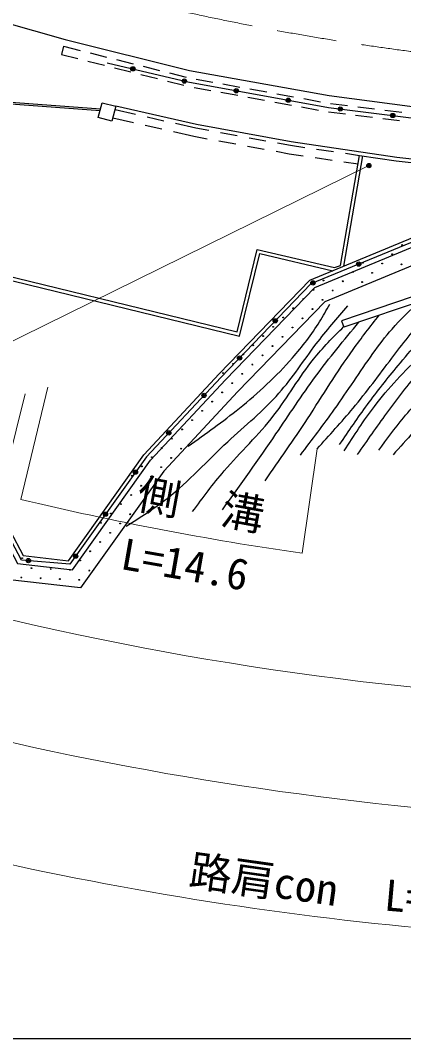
# Model space of a CAD drawing. Units: millimetres, scale not verified. Extents: x 40000 to 680000, y 20000 to 380000.
# Drawn here: x 383971 to 406406, y 205000 to 264678 of the extents above; entities that cross this region are included whole.
import ezdxf
from ezdxf.enums import TextEntityAlignment as Align

# ---------------------------------------------------------------- set-up
doc = ezdxf.new("R2010")
doc.units = ezdxf.units.MM
doc.header["$LTSCALE"] = 1000
doc.linetypes.add('CHAIN', pattern=[18.5, 12, -1.5, 3.5, -1.5])
for name, color, linetype, lineweight in [('M-BGD', 7, 'Continuous', 25), ('M-BMK', 2, 'CHAIN', 13), ('M-STR-HTXT', 7, 'Continuous', 13), ('M-STR-STRC', 7, 'Continuous', 25), ('M-TTL-BAND', 7, 'Continuous', 25)]:
    doc.layers.add(name, color=color, linetype=linetype, lineweight=lineweight)
doc.styles.add('ＭＳ ゴシック', font='')
doc.styles.get('ＭＳ ゴシック').set_extended_font_data('MS Gothic')

msp = doc.modelspace()

# ---------------------------------------------------------------- linework, layer by layer
at = {"layer": 'M-BGD'}
for p, q in [((386495, 263166), (386373, 262681)), ((386373, 262681), (387343, 262437)), ((386495, 263166), (387465, 262922)), ((388047, 262775), (389016, 262530)), ((387924, 262290), (388894, 262045)), ((389598, 262383), (390568, 262139)), ((391149, 261992), (392119, 261747)), ((389476, 261899), (390445, 261654)), ((391027, 261507), (391997, 261262)), ((392701, 261600), (393670, 261356)), ((392578, 261116), (393548, 260871)), ((394258, 261237), (395242, 261058)), ((395832, 260951), (396816, 260771)), ((388638, 259377), (376837, 260244)), ((388664, 259475), (376882, 260341)), ((394136, 260752), (395120, 260572)), ((395710, 260465), (396694, 260285)), ((397406, 260664), (398390, 260485)), ((398981, 260377), (399964, 260198)), ((397284, 260178), (398268, 259999)), ((398858, 259891), (399842, 259712)), ((400432, 259604), (401416, 259425)), ((400555, 260090), (401538, 259911)), ((402129, 259808), (403122, 259684)), ((403717, 259610), (404709, 259487)), ((389510, 259449), (390704, 259177)), ((391387, 259022), (392362, 258800)), ((402006, 259319), (402999, 259196)), ((403594, 259122), (404586, 258998)), ((405305, 259413), (406297, 259289)), ((390586, 258671), (389377, 258946)), ((392243, 258294), (391268, 258516)), ((393045, 258645), (394239, 258373)), ((405182, 258924), (406174, 258801)), ((394134, 257863), (392926, 258138)), ((394902, 257723), (394134, 257863)), ((394239, 258373), (394996, 258234)), ((395685, 258108), (396669, 257928)), ((396574, 257417), (395590, 257597)), ((398246, 257111), (397263, 257291)), ((397357, 257802), (398341, 257622)), ((399029, 257496), (399787, 257358)), ((399787, 257358), (400621, 257235)), ((399702, 256845), (398935, 256985)), ((400534, 256722), (399702, 256845)), ((402216, 256475), (401227, 256620)), ((401313, 257133), (402302, 256988)), ((402914, 250273), (404027, 256734)), ((402995, 256886), (403829, 256763)), ((403740, 256251), (402909, 256373)), ((415387, 250934), (402908, 246689))]:
    msp.add_line(p, q, dxfattribs=at)
for points in [[(378408, 259939), (380605, 255375), (379438, 250411), (396803, 246175), (397981, 251011), (402267, 250004)], [(378588, 260025), (380816, 255398), (379678, 250559), (396656, 246416), (397833, 251251), (402351, 250190), (402719, 250319), (403829, 256763)], [(416546, 255556), (411677, 256014), (406004, 256645), (399820, 257555), (394279, 258569), (389562, 259642)], [(379330, 257992), (377519, 258104), (377398, 251992), (377273, 246331), (384131, 233312), (386790, 233004), (391196, 239214), (395609, 243957), (400924, 249447), (408315, 252515), (416101, 255397)], [(403829, 256763), (405979, 256447), (411656, 255815), (416527, 255357), (416546, 255556)], [(376898, 252003), (376770, 246212), (383811, 232846), (387026, 232474), (391585, 238898), (395971, 243613), (401211, 249024), (408498, 252049), (416678, 255068), (423272, 254803), (433520, 254936), (437651, 255665)], [(439512, 254749), (415294, 251325), (402779, 247068), (402908, 246689)], [(433789, 253940), (423258, 253803), (416837, 254061), (408862, 251118), (401786, 248180), (396697, 242924), (392362, 238265), (387499, 231412), (383173, 231913), (375765, 245975), (375899, 252026)]]:
    msp.add_lwpolyline(points, dxfattribs=at)
msp.add_lwpolyline([(388764, 259853), (389562, 259642), (389331, 258771), (388534, 258982)], close=True, dxfattribs=at)
for centre in [(406323, 251511), (405735, 250969), (404017, 250472), (405147, 250426), (406278, 250381), (401711, 249432), (403429, 249929), (404559, 249884), (401123, 248889), (402253, 248844), (402841, 249386), (403972, 249341), (400535, 248347), (401665, 248301), (399947, 247804), (401077, 247759), (399359, 247262), (400489, 247216), (398771, 246719), (399901, 246674), (398183, 246177), (399313, 246131), (397595, 245634), (398725, 245589), (397007, 245092), (398137, 245046), (396419, 244549), (397550, 244504), (395831, 244007), (396962, 243961), (395786, 242876), (396374, 243419), (395198, 242334), (394610, 241791), (394022, 241249), (393434, 240706), (392846, 240164), (392258, 239621), (393388, 239576), (391670, 239079), (392801, 239033), (391082, 238536), (392213, 238491), (390494, 237994), (391625, 237948), (391037, 237406), (389861, 236321), (390449, 236863), (389273, 235778), (390403, 235733), (388685, 235236), (389815, 235190), (389227, 234648), (388639, 234105), (388052, 233563), (384072, 233157), (387464, 233020), (384615, 232569), (385745, 232523), (386876, 232478), (388006, 232432), (384027, 232026), (385157, 231981), (386288, 231935), (387418, 231890)]:
    msp.add_circle(centre, 25, dxfattribs=at)
for points, knots in [([(435450, 253771), (434525, 253334), (433601, 252898), (432672, 252469), (431490, 251922), (430301, 251387), (429083, 250928), (427752, 250426), (426388, 250015), (425023, 249612), (424313, 249401), (423603, 249191), (422892, 248986), (421901, 248699), (420911, 248410), (419921, 248113), (418677, 247737), (417439, 247339), (416235, 246850), (414750, 246239), (413328, 245477), (411965, 244618), (410647, 243788), (409384, 242869), (408250, 241813), (407378, 241001), (406581, 240109), (405785, 239217)], [0, 0, 0, 0, 1, 1, 1, 2, 2, 2, 3, 3, 3, 4, 4, 4, 5, 5, 5, 6, 6, 6, 7, 7, 7, 8, 8, 8, 9, 9, 9, 9]), ([(404957, 239491), (405423, 240133), (405888, 240775), (406395, 241384), (407062, 242187), (407801, 242933), (408575, 243639), (409511, 244492), (410499, 245286), (411545, 245996), (412509, 246641), (413517, 247215), (414549, 247742), (415710, 248327), (416898, 248854), (418112, 249314), (419318, 249767), (420545, 250164), (421790, 250484), (422833, 250752), (423887, 250974), (424938, 251210), (426416, 251541), (427889, 251899), (429340, 252330), (430409, 252647), (431468, 253004), (432526, 253362)], [0, 0, 0, 0, 1, 1, 1, 2, 2, 2, 3, 3, 3, 4, 4, 4, 5, 5, 5, 6, 6, 6, 7, 7, 7, 8, 8, 8, 9, 9, 9, 9]), ([(403715, 239244), (404279, 240049), (404843, 240853), (405421, 241651), (406035, 242499), (406664, 243338), (407372, 244107), (408249, 245059), (409249, 245902), (410310, 246651), (411231, 247298), (412197, 247874), (413198, 248382), (413992, 248777), (414804, 249132), (415622, 249476), (417525, 250279), (419458, 251029), (421446, 251584), (422034, 251748), (422626, 251895), (423218, 252041)], [0, 0, 0, 0, 1, 1, 1, 2, 2, 2, 3, 3, 3, 4, 4, 4, 5, 5, 5, 6, 6, 6, 7, 7, 7, 7]), ([(402933, 239454), (403497, 240338), (404060, 241222), (404694, 242052), (405521, 243133), (406468, 244122), (407445, 245076), (408369, 245979), (409320, 246851), (410342, 247639), (411138, 248247), (411971, 248807), (412845, 249295), (413445, 249630), (414063, 249931), (414686, 250222), (415335, 250526), (415989, 250819), (416643, 251112)], [0, 0, 0, 0, 1, 1, 1, 2, 2, 2, 3, 3, 3, 4, 4, 4, 5, 5, 5, 6, 6, 6, 6]), ([(402660, 239824), (403193, 240608), (403727, 241391), (404287, 242156), (404859, 242938), (405459, 243700), (406078, 244445), (406837, 245360), (407623, 246249), (408448, 247113), (409063, 247756), (409701, 248384), (410424, 248892), (410845, 249187), (411295, 249441), (411745, 249695)], [0, 0, 0, 0, 1, 1, 1, 2, 2, 2, 3, 3, 3, 4, 4, 4, 5, 5, 5, 5]), ([(401341, 239571), (402055, 240354), (402769, 241137), (403446, 241951), (404232, 242897), (404968, 243885), (405711, 244872), (406341, 245707), (406976, 246542), (407699, 247292), (408254, 247868), (408861, 248394), (409467, 248920)], [0, 0, 0, 0, 1, 1, 1, 2, 2, 2, 3, 3, 3, 4, 4, 4, 4]), ([(390169, 235037), (390987, 235554), (391805, 236071), (392561, 236664), (393829, 237661), (394921, 238873), (396109, 239983), (397120, 240928), (398201, 241799), (399107, 242828), (399901, 243730), (400561, 244754), (401292, 245717), (401876, 246486), (402506, 247217), (403136, 247948)], [0, 0, 0, 0, 1, 1, 1, 2, 2, 2, 3, 3, 3, 4, 4, 4, 5, 5, 5, 5]), ([(393801, 239732), (394812, 240450), (395823, 241167), (396789, 241945), (397902, 242842), (398954, 243820), (399898, 244897), (400479, 245560), (401019, 246260), (401482, 247009), (401691, 247346), (401884, 247693), (402077, 248041)], [0, 0, 0, 0, 1, 1, 1, 2, 2, 2, 3, 3, 3, 4, 4, 4, 4]), ([(400367, 239203), (401043, 240093), (401719, 240983), (402365, 241894), (403125, 242968), (403843, 244072), (404608, 245147), (404962, 245643), (405327, 246133), (405727, 246590), (406226, 247159), (406781, 247677), (407337, 248196)], [0, 0, 0, 0, 1, 1, 1, 2, 2, 2, 3, 3, 3, 4, 4, 4, 4]), ([(398297, 237701), (399140, 238903), (399983, 240104), (400784, 241334), (401667, 242687), (402500, 244075), (403443, 245384), (403935, 246068), (404458, 246731), (404981, 247394)], [0, 0, 0, 0, 1, 1, 1, 2, 2, 2, 3, 3, 3, 3]), ([(394055, 235887), (394651, 236697), (395247, 237507), (395901, 238269), (396851, 239376), (397925, 240384), (398815, 241537), (399631, 242594), (400293, 243774), (401127, 244815), (401668, 245491), (402282, 246108), (402895, 246725)], [0, 0, 0, 0, 1, 1, 1, 2, 2, 2, 3, 3, 3, 4, 4, 4, 4]), ([(395809, 236001), (396864, 237470), (397919, 238939), (398934, 240437), (399699, 241564), (400440, 242708), (401247, 243804), (402051, 244897), (402920, 245943), (403789, 246988)], [0, 0, 0, 0, 1, 1, 1, 2, 2, 2, 3, 3, 3, 3])]:
    msp.add_open_spline(points, degree=3, knots=knots, dxfattribs=at)
at = {"layer": 'M-BMK'}
msp.add_arc((426114, 411611), 150000, 247.36554, 268.68279, dxfattribs=at)
at = {"layer": 'M-STR-HTXT'}
for p, q in [((404371, 256165), (338596, 223747)), ((384003, 236606), (385585, 243181)), ((381098, 230110), (384243, 242790)), ((400457, 233449), (401338, 239572))]:
    msp.add_line(p, q, dxfattribs=at)
for radius, start, end in [(180000, 256.47031, 261.80524), (194000, 247.36554, 268.68279), (187000, 256.07068, 268.68279), (187000, 256.07068, 268.68279), (201000, 252.53334, 268.68279)]:
    msp.add_arc((426114, 411611), radius, start, end, dxfattribs=at)
at = {"layer": 'M-STR-STRC'}
for points in [[(367203, 270137), (374933, 267174), (377861, 266190), (382884, 264610), (386591, 263556), (393874, 261746), (402053, 260277), (410459, 259155), (418138, 258522)], [(389056, 262197), (393778, 261071), (402016, 259570), (410447, 258522), (418148, 257850), (423460, 257684), (433421, 257844), (443384, 258479), (453402, 259516), (462775, 260623)], [(437552, 255541), (433480, 255288), (423200, 255137), (416653, 255405), (408238, 252222), (400979, 249245), (395712, 243757), (391350, 239106), (386869, 232803), (384037, 233051), (377048, 246262)]]:
    msp.add_lwpolyline(points, dxfattribs=at)
for centre, radius in [((390560, 261838), 125), ((390560, 261838), 75), ((390560, 261838), 25), ((393569, 261121), 125), ((393569, 261121), 75), ((393569, 261121), 25), ((396609, 260555), 125), ((396609, 260555), 75), ((396609, 260555), 25), ((399651, 260001), 125), ((399651, 260001), 75), ((399651, 260001), 25), ((402700, 259485), 125), ((402700, 259485), 75), ((402700, 259485), 25), ((405769, 259103), 125), ((405769, 259103), 75), ((405769, 259103), 25), ((404371, 256165), 125), ((404371, 256165), 100), ((404371, 256165), 75), ((404371, 256165), 50), ((404371, 256165), 25), ((404371, 256165), 10), ((403778, 250393), 125), ((403778, 250393), 75), ((403778, 250393), 25), ((401095, 249293), 125), ((401095, 249293), 75), ((401095, 249293), 25), ((398891, 247070), 125), ((398891, 247070), 75), ((398891, 247070), 25), ((396800, 244891), 125), ((396800, 244891), 75), ((396800, 244891), 25), ((394721, 242700), 125), ((394721, 242700), 75), ((394721, 242700), 25), ((392655, 240497), 125), ((392655, 240497), 75), ((392655, 240497), 25), ((390705, 238199), 125), ((390705, 238199), 75), ((390705, 238199), 25), ((388955, 235738), 125), ((388955, 235738), 75), ((388955, 235738), 25), ((387206, 233276), 125), ((387206, 233276), 75), ((384439, 233016), 125), ((384439, 233016), 75), ((384439, 233016), 25), ((387206, 233276), 25)]:
    msp.add_circle(centre, radius, dxfattribs=at)
at = {"layer": 'M-TTL-BAND'}
msp.add_line((40000, 205000), (579000, 205000), dxfattribs=at)

# ---------------------------------------------------------------- texts
at = {"layer": 'M-STR-HTXT', "style": 'ＭＳ ゴシック'}
for s, rotation, p in [('側\u3000溝', 349.539, (394288, 234861)), ('L=14.6', 350.052, (393352, 231349)), ('路肩con', 351.922, (398012, 212839)), ('L=85.4', 354.889, (408890, 211638))]:
    msp.add_text(s, height=1833, rotation=rotation, dxfattribs=at).set_placement(p, align=Align.BOTTOM_CENTER)

doc.saveas('drawing.dxf')
